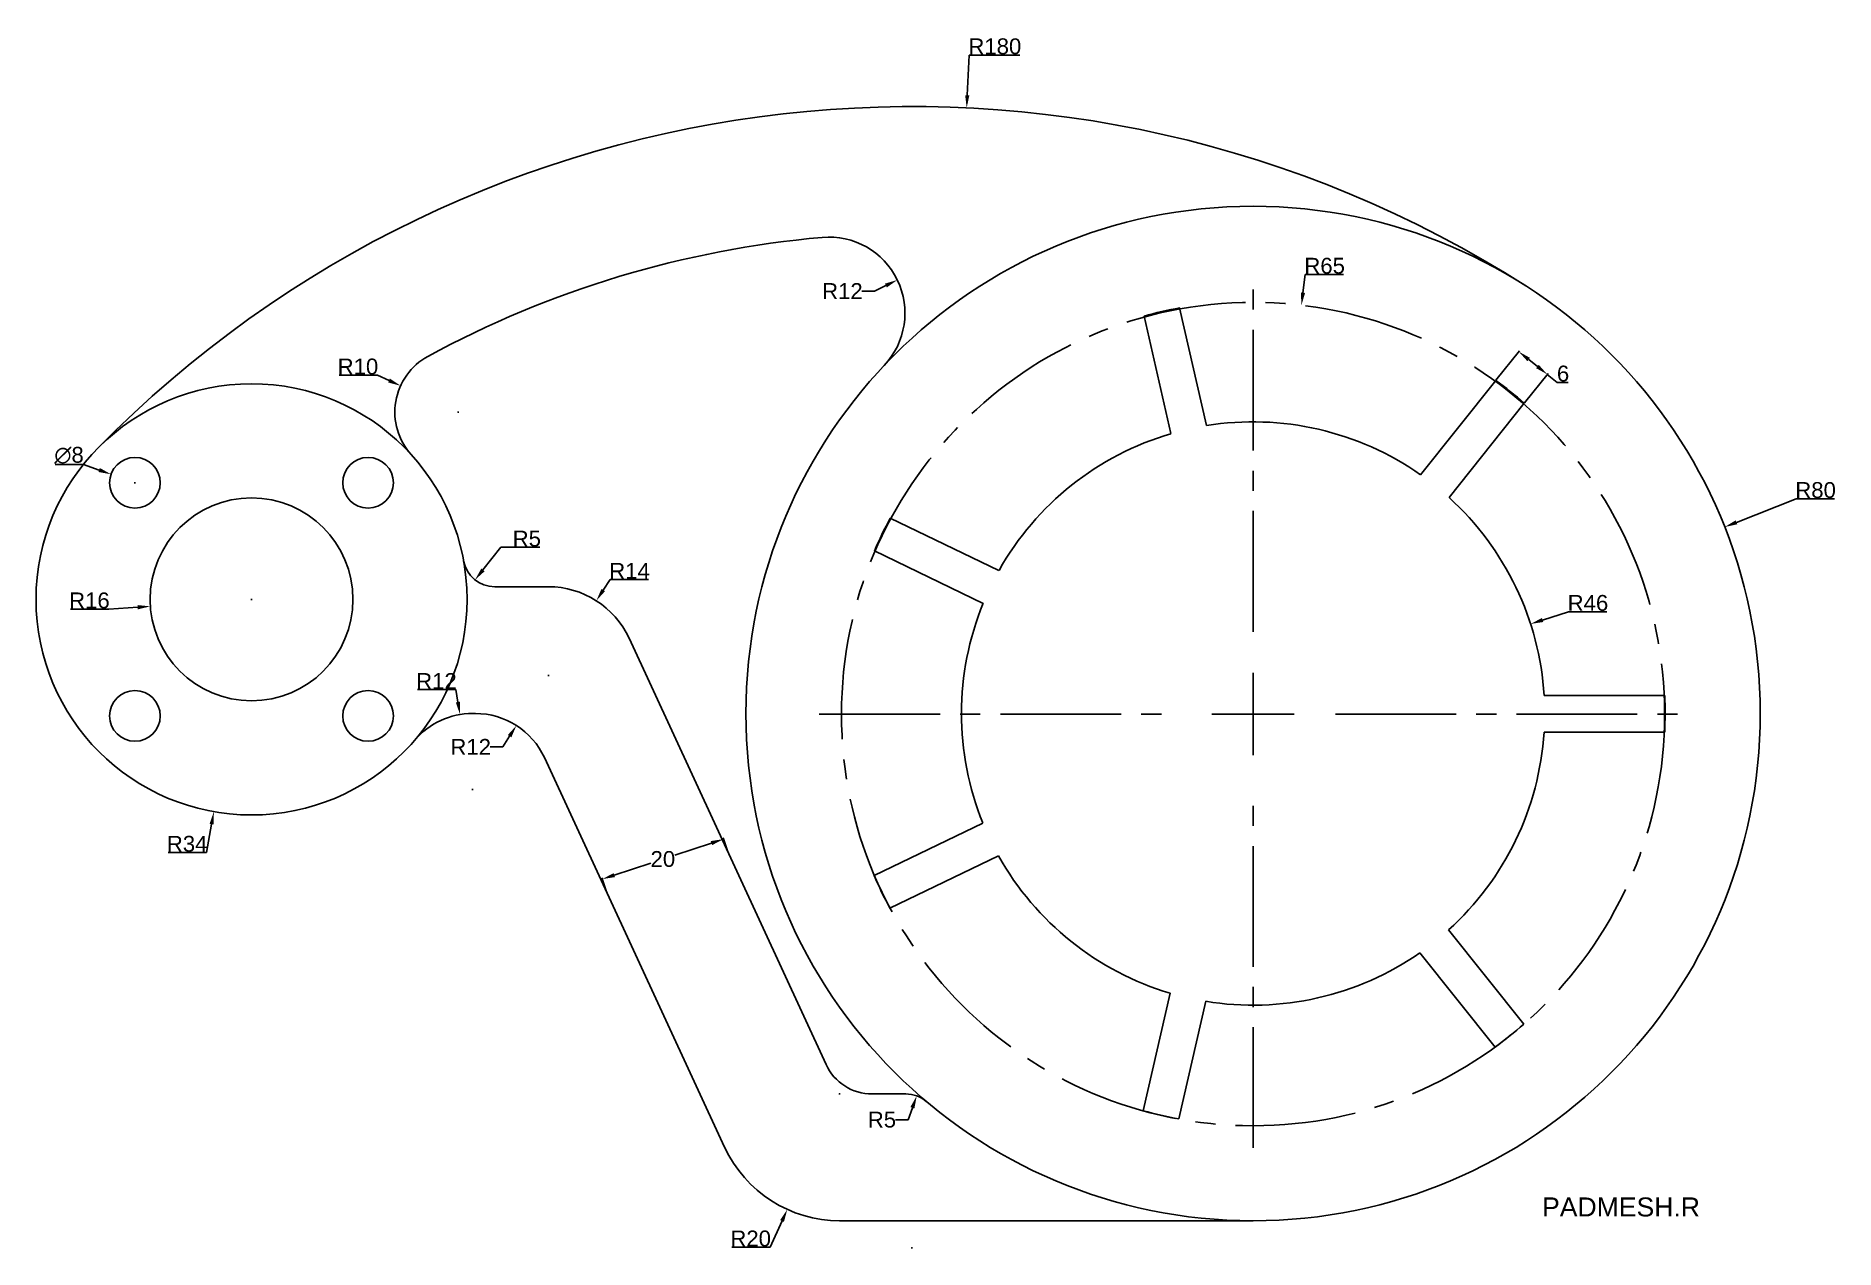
# Model space of a CAD drawing. Header units: millimetres. Extents: x 2411 to 2695, y 1738 to 1929.
import ezdxf

# ---------------------------------------------------------------- set-up
doc = ezdxf.new("R2010")
doc.units = ezdxf.units.MM
doc.linetypes.add('CENTER2', pattern=[28.575, 19.05, -3.175, 3.175, -3.175])
doc.styles.get("Standard").update_dxf_attribs({"font": 'arial.ttf'})
doc.dimstyles.get("Standard").update_dxf_attribs({"dimtxt": 2.5, "dimasz": 2, "dimexe": 0.18, "dimexo": 0.0625, "dimgap": 0.09, "dimtad": 1, "dimtih": 1, "dimtoh": 1, "dimdec": 0, "dimzin": 0, "dimdsep": 46, "dimtxsty": 'Standard', "dimcen": 0.09, "dimadec": 0, "dimazin": 0, "dimtfac": 1, "dimtdec": 0, "dimtofl": 0, "dimtmove": 0, "dimatfit": 3, "dimfxl": 1, "dimtolj": 1, "dimtzin": 0, "dimarcsym": 0})

# ---------------------------------------------------------------- blocks, each defined once
blk = doc.blocks.new('*U4')
for p, q in [((-9.54, 2.88), (9.49, 2.88)), ((-9.55, -2.88), (9.48, -2.88))]:
    blk.add_line(p, q)
blk.add_arc((-55.45, 0.06), 65, 357.4033, 2.4892)
blk = doc.blocks.new('*U5')
at = {"color": 0, "linetype": 'ByBlock', "lineweight": -2, "transparency": 16777216}
for p, rotation in [((3119.15, 1828.34), 102.8571428571428), ((3166.05, 1817.58), 51.42857142857143), ((3081.49, 1798.37), 154.2857142857142), ((3081.44, 1750.25), 205.7142857142856), ((3165.95, 1730.87), 308.5714285714285), ((3119.03, 1720.21), 257.1428571428571)]:
    blk.add_blockref('*U4', p, dxfattribs=dict(at, rotation=rotation))
blk.add_blockref('*U4', (3186.88, 1774.2), dxfattribs=at)
blk = doc.blocks.new('*D11')
at = {"color": 0, "lineweight": -2, "transparency": 16777216}
for p, q in [((2549.05, 1758.06), (2549.73, 1759.94)), ((2547.05, 1758.06), (2549.05, 1758.06))]:
    blk.add_line(p, q, dxfattribs=at)
at = {"color": 0, "transparency": 16777216}
blk.add_solid([(2549.42, 1760.05), (2550.05, 1759.82), (2550.42, 1761.82)], dxfattribs=at)
at = {"layer": 'Defpoints', "color": 0, "transparency": 16777216}
for p in [(2550.42, 1761.82), (2548.7, 1757.12)]:
    blk.add_point(p, dxfattribs=at)
at = {"color": 0, "transparency": 16777216, "insert": (2544.93, 1758.06), "char_height": 2.5, "attachment_point": 5}
blk.add_mtext('\\A1;R5', dxfattribs=at)
blk = doc.blocks.new('*D12')
at = {"color": 0, "lineweight": -2, "transparency": 16777216}
for p, q in [((2538.17, 1762.12), (2538.35, 1762.12)), ((2538.26, 1762.03), (2538.26, 1762.21)), ((2527.29, 1737.94), (2529.17, 1742.09)), ((2521.23, 1737.94), (2527.29, 1737.94))]:
    blk.add_line(p, q, dxfattribs=at)
at = {"color": 0, "transparency": 16777216}
blk.add_solid([(2528.87, 1742.22), (2529.47, 1741.95), (2530, 1743.91)], dxfattribs=at)
at = {"layer": 'Defpoints', "color": 0, "transparency": 16777216}
for p in [(2538.26, 1762.12), (2530, 1743.91)]:
    blk.add_point(p, dxfattribs=at)
at = {"color": 0, "transparency": 16777216, "insert": (2524.22, 1739.31), "char_height": 2.5, "attachment_point": 5}
blk.add_mtext('\\A1;R20', dxfattribs=at)
blk = doc.blocks.new('*D13')
at = {"color": 0, "lineweight": -2, "transparency": 16777216}
for p, q in [((2483.11, 1816.86), (2485.11, 1816.86)), ((2485.11, 1816.86), (2486.19, 1818.55))]:
    blk.add_line(p, q, dxfattribs=at)
at = {"color": 0, "transparency": 16777216}
blk.add_solid([(2485.91, 1818.73), (2486.47, 1818.37), (2487.27, 1820.23)], dxfattribs=at)
at = {"layer": 'Defpoints', "color": 0, "transparency": 16777216}
for p in [(2487.27, 1820.23), (2480.8, 1810.12)]:
    blk.add_point(p, dxfattribs=at)
at = {"color": 0, "transparency": 16777216, "insert": (2480.05, 1816.86), "char_height": 2.5, "attachment_point": 5}
blk.add_mtext('\\A1;R12', dxfattribs=at)
blk = doc.blocks.new('*D15')
at = {"color": 0, "lineweight": -2, "transparency": 16777216}
for p, q in [((2471.67, 1825.9), (2477.71, 1825.9)), ((2477.71, 1825.9), (2478.04, 1823.93)), ((2480.26, 1810.12), (2480.44, 1810.12)), ((2480.35, 1810.03), (2480.35, 1810.21))]:
    blk.add_line(p, q, dxfattribs=at)
at = {"color": 0, "transparency": 16777216}
blk.add_solid([(2478.37, 1823.98), (2477.71, 1823.87), (2478.37, 1821.96)], dxfattribs=at)
at = {"layer": 'Defpoints', "color": 0, "transparency": 16777216}
for p in [(2478.37, 1821.96), (2480.35, 1810.12)]:
    blk.add_point(p, dxfattribs=at)
at = {"color": 0, "transparency": 16777216, "insert": (2474.65, 1827.25), "char_height": 2.5, "attachment_point": 5}
blk.add_mtext('\\A1;R12', dxfattribs=at)
blk = doc.blocks.new('*D16')
at = {"color": 0, "lineweight": -2, "transparency": 16777216}
for p, q in [((2502.04, 1843.27), (2500.96, 1841.59)), ((2508.1, 1843.27), (2502.04, 1843.27)), ((2492.23, 1828.12), (2492.41, 1828.12)), ((2492.32, 1828.03), (2492.32, 1828.21))]:
    blk.add_line(p, q, dxfattribs=at)
at = {"color": 0, "transparency": 16777216}
blk.add_solid([(2500.68, 1841.77), (2501.24, 1841.41), (2499.88, 1839.91)], dxfattribs=at)
at = {"layer": 'Defpoints', "color": 0, "transparency": 16777216}
for p in [(2499.88, 1839.91), (2492.32, 1828.12)]:
    blk.add_point(p, dxfattribs=at)
at = {"color": 0, "transparency": 16777216, "insert": (2505.11, 1844.62), "char_height": 2.5, "attachment_point": 5}
blk.add_mtext('\\A1;R14', dxfattribs=at)
blk = doc.blocks.new('*D17')
at = {"color": 0, "lineweight": -2, "transparency": 16777216}
for p, q in [((2484.8, 1848.33), (2481.98, 1844.77)), ((2490.94, 1848.33), (2484.8, 1848.33))]:
    blk.add_line(p, q, dxfattribs=at)
at = {"color": 0, "transparency": 16777216}
blk.add_solid([(2481.72, 1844.97), (2482.25, 1844.56), (2480.74, 1843.2)], dxfattribs=at)
at = {"layer": 'Defpoints', "color": 0, "transparency": 16777216}
for p in [(2483.84, 1847.12), (2480.74, 1843.2)]:
    blk.add_point(p, dxfattribs=at)
at = {"color": 0, "transparency": 16777216, "insert": (2488.91, 1849.69), "char_height": 2.5, "attachment_point": 5}
blk.add_mtext('\\A1;R5', dxfattribs=at)
blk = doc.blocks.new('*D18')
at = {"color": 0, "lineweight": -2, "transparency": 16777216}
for p, q in [((2541.76, 1888.75), (2543.76, 1888.75)), ((2543.76, 1888.75), (2545.56, 1889.62))]:
    blk.add_line(p, q, dxfattribs=at)
at = {"color": 0, "transparency": 16777216}
blk.add_solid([(2545.41, 1889.92), (2545.7, 1889.32), (2547.36, 1890.49)], dxfattribs=at)
at = {"layer": 'Defpoints', "color": 0, "transparency": 16777216}
for p in [(2547.36, 1890.49), (2536.56, 1885.26)]:
    blk.add_point(p, dxfattribs=at)
at = {"color": 0, "transparency": 16777216, "insert": (2538.69, 1888.75), "char_height": 2.5, "attachment_point": 5}
blk.add_mtext('\\A1;R12', dxfattribs=at)
blk = doc.blocks.new('*D19')
at = {"color": 0, "lineweight": -2, "transparency": 16777216}
for p, q in [((2459.29, 1875.46), (2465.34, 1875.46)), ((2465.34, 1875.46), (2467.17, 1874.64)), ((2478, 1869.66), (2478.18, 1869.66)), ((2478.09, 1869.57), (2478.09, 1869.75))]:
    blk.add_line(p, q, dxfattribs=at)
at = {"color": 0, "transparency": 16777216}
blk.add_solid([(2467.3, 1874.94), (2467.03, 1874.33), (2468.99, 1873.81)], dxfattribs=at)
at = {"layer": 'Defpoints', "color": 0, "transparency": 16777216}
for p in [(2468.99, 1873.81), (2478.09, 1869.66)]:
    blk.add_point(p, dxfattribs=at)
at = {"color": 0, "transparency": 16777216, "insert": (2462.27, 1876.83), "char_height": 2.5, "attachment_point": 5}
blk.add_mtext('\\A1;R10', dxfattribs=at)
blk = doc.blocks.new('*D21')
at = {"color": 0, "lineweight": -2, "transparency": 16777216}
for p, q in [((2520.55, 1800.44), (2519.88, 1802.49)), ((2518.04, 1801.69), (2512.27, 1799.79)), ((2502.71, 1796.63), (2508.48, 1798.53)), ((2501.43, 1794.13), (2500.75, 1796.18))]:
    blk.add_line(p, q, dxfattribs=at)
at = {"color": 0, "transparency": 16777216}
for points in [[(2517.93, 1802), (2518.14, 1801.37), (2519.94, 1802.31)], [(2502.61, 1796.95), (2502.81, 1796.32), (2500.81, 1796.01)]]:
    blk.add_solid(points, dxfattribs=at)
at = {"layer": 'Defpoints', "color": 0, "transparency": 16777216}
for p in [(2519.94, 1802.31), (2520.57, 1800.38), (2501.45, 1794.07)]:
    blk.add_point(p, dxfattribs=at)
at = {"color": 0, "transparency": 16777216, "insert": (2510.37, 1799.16), "char_height": 2.5, "attachment_point": 5}
blk.add_mtext('\\A1;20', dxfattribs=at)
blk = doc.blocks.new('*D24')
at = {"color": 0, "lineweight": -2, "transparency": 16777216}
for p, q in [((2414.51, 1861.41), (2418.96, 1861.41)), ((2418.96, 1861.41), (2421.44, 1860.52)), ((2427, 1858.51), (2427.18, 1858.51)), ((2427.09, 1858.42), (2427.09, 1858.6))]:
    blk.add_line(p, q, dxfattribs=at)
at = {"color": 0, "transparency": 16777216}
blk.add_solid([(2421.55, 1860.84), (2421.33, 1860.21), (2423.32, 1859.85)], dxfattribs=at)
at = {"layer": 'Defpoints', "color": 0, "transparency": 16777216}
for p in [(2423.32, 1859.85), (2430.86, 1857.16)]:
    blk.add_point(p, dxfattribs=at)
at = {"color": 0, "transparency": 16777216, "insert": (2416.69, 1862.84), "char_height": 2.5, "attachment_point": 5}
blk.add_mtext('\\A1;∅8', dxfattribs=at)
blk = doc.blocks.new('*D25')
at = {"color": 0, "lineweight": -2, "transparency": 16777216}
for p, q in [((2641.8, 1874.7), (2645.51, 1879.34)), ((2646.96, 1877.95), (2648.34, 1876.85)), ((2646.3, 1871.1), (2650.01, 1875.74)), ((2649.9, 1875.6), (2651.46, 1874.35)), ((2651.46, 1874.35), (2653.2, 1874.35))]:
    blk.add_line(p, q, dxfattribs=at)
at = {"color": 0, "transparency": 16777216}
for points in [[(2647.16, 1878.21), (2646.75, 1877.69), (2645.39, 1879.2)], [(2648.54, 1877.11), (2648.13, 1876.59), (2649.9, 1875.6)]]:
    blk.add_solid(points, dxfattribs=at)
at = {"layer": 'Defpoints', "color": 0, "transparency": 16777216}
for p in [(2641.76, 1874.65), (2649.9, 1875.6), (2646.26, 1871.05)]:
    blk.add_point(p, dxfattribs=at)
at = {"color": 0, "transparency": 16777216, "insert": (2652.38, 1875.72), "char_height": 2.5, "attachment_point": 5}
blk.add_mtext('\\A1;6', dxfattribs=at)
blk = doc.blocks.new('*D27')
at = {"color": 0, "lineweight": -2, "transparency": 16777216}
for p, q in [((2689.15, 1855.99), (2679.73, 1852.27)), ((2695.2, 1855.99), (2689.15, 1855.99)), ((2603.39, 1822.12), (2603.57, 1822.12)), ((2603.48, 1822.03), (2603.48, 1822.21))]:
    blk.add_line(p, q, dxfattribs=at)
at = {"color": 0, "transparency": 16777216}
blk.add_solid([(2679.61, 1852.58), (2679.86, 1851.96), (2677.87, 1851.53)], dxfattribs=at)
at = {"layer": 'Defpoints', "color": 0, "transparency": 16777216}
for p in [(2677.87, 1851.53), (2603.48, 1822.12)]:
    blk.add_point(p, dxfattribs=at)
at = {"color": 0, "transparency": 16777216, "insert": (2692.22, 1857.35), "char_height": 2.5, "attachment_point": 5}
blk.add_mtext('\\A1;R80', dxfattribs=at)
blk = doc.blocks.new('*D28')
at = {"color": 0, "lineweight": -2, "transparency": 16777216}
for p, q in [((2653.23, 1838.18), (2649.15, 1836.86)), ((2659.3, 1838.18), (2653.23, 1838.18)), ((2603.39, 1822.12), (2603.57, 1822.12)), ((2603.48, 1822.03), (2603.48, 1822.21))]:
    blk.add_line(p, q, dxfattribs=at)
at = {"color": 0, "transparency": 16777216}
blk.add_solid([(2649.05, 1837.18), (2649.26, 1836.55), (2647.25, 1836.25)], dxfattribs=at)
at = {"layer": 'Defpoints', "color": 0, "transparency": 16777216}
for p in [(2647.25, 1836.25), (2603.48, 1822.12)]:
    blk.add_point(p, dxfattribs=at)
at = {"color": 0, "transparency": 16777216, "insert": (2656.31, 1839.55), "char_height": 2.5, "attachment_point": 5}
blk.add_mtext('\\A1;R46', dxfattribs=at)
blk = doc.blocks.new('*D29')
at = {"color": 0, "lineweight": -2, "transparency": 16777216}
for p, q in [((2445.39, 1840.12), (2445.57, 1840.12)), ((2445.48, 1840.03), (2445.48, 1840.21)), ((2416.91, 1838.57), (2422.98, 1838.57)), ((2422.98, 1838.57), (2427.52, 1838.88))]:
    blk.add_line(p, q, dxfattribs=at)
at = {"color": 0, "transparency": 16777216}
blk.add_solid([(2427.49, 1839.22), (2427.54, 1838.55), (2429.51, 1839.02)], dxfattribs=at)
at = {"layer": 'Defpoints', "color": 0, "transparency": 16777216}
for p in [(2445.48, 1840.12), (2429.51, 1839.02)]:
    blk.add_point(p, dxfattribs=at)
at = {"color": 0, "transparency": 16777216, "insert": (2419.9, 1839.94), "char_height": 2.5, "attachment_point": 5}
blk.add_mtext('\\A1;R16', dxfattribs=at)
blk = doc.blocks.new('*U30')
at = {"color": 0, "linetype": 'CENTER2', "transparency": 16777216}
for p, q in [((0, 12.99), (0, 68.43)), ((-68.43, 0), (-12.99, 0)), ((12.99, 0), (68.43, 0)), ((0, -68.43), (0, -12.99))]:
    blk.add_line(p, q, dxfattribs=at)
at = {"color": 0, "linetype": 'Continuous', "transparency": 16777216}
for p, q in [((0, -6.49), (0, 6.49)), ((-6.49, 0), (6.49, 0))]:
    blk.add_line(p, q, dxfattribs=at)
blk = doc.blocks.new('*D31')
at = {"color": 0, "lineweight": -2, "transparency": 16777216}
for p, q in [((2611.69, 1891.35), (2611.35, 1888.49)), ((2617.77, 1891.35), (2611.69, 1891.35)), ((2603.48, 1821.94), (2603.48, 1822.12)), ((2603.39, 1822.03), (2603.57, 1822.03))]:
    blk.add_line(p, q, dxfattribs=at)
at = {"color": 0, "transparency": 16777216}
blk.add_solid([(2611.02, 1888.53), (2611.68, 1888.45), (2611.11, 1886.51)], dxfattribs=at)
at = {"layer": 'Defpoints', "color": 0, "transparency": 16777216}
for p in [(2611.11, 1886.51), (2603.48, 1822.03)]:
    blk.add_point(p, dxfattribs=at)
at = {"color": 0, "transparency": 16777216, "insert": (2614.77, 1892.72), "char_height": 2.5, "attachment_point": 5}
blk.add_mtext('\\A1;R65', dxfattribs=at)
blk = doc.blocks.new('*D32')
at = {"color": 0, "lineweight": -2, "transparency": 16777216}
for p, q in [((2445.39, 1840.12), (2445.57, 1840.12)), ((2445.48, 1840.03), (2445.48, 1840.21)), ((2438.39, 1800.19), (2439.19, 1804.67)), ((2432.34, 1800.19), (2438.39, 1800.19))]:
    blk.add_line(p, q, dxfattribs=at)
at = {"color": 0, "transparency": 16777216}
blk.add_solid([(2438.86, 1804.73), (2439.51, 1804.62), (2439.54, 1806.64)], dxfattribs=at)
at = {"layer": 'Defpoints', "color": 0, "transparency": 16777216}
for p in [(2445.48, 1840.12), (2439.54, 1806.64)]:
    blk.add_point(p, dxfattribs=at)
at = {"color": 0, "transparency": 16777216, "insert": (2435.32, 1801.56), "char_height": 2.5, "attachment_point": 5}
blk.add_mtext('\\A1;R34', dxfattribs=at)
blk = doc.blocks.new('*D33')
at = {"color": 0, "lineweight": -2, "transparency": 16777216}
for p, q in [((2558.7, 1925.97), (2558.39, 1919.63)), ((2566.69, 1925.97), (2558.7, 1925.97)), ((2549.57, 1737.84), (2549.75, 1737.84)), ((2549.66, 1737.75), (2549.66, 1737.93))]:
    blk.add_line(p, q, dxfattribs=at)
at = {"color": 0, "transparency": 16777216}
blk.add_solid([(2558.06, 1919.64), (2558.72, 1919.61), (2558.3, 1917.63)], dxfattribs=at)
at = {"layer": 'Defpoints', "color": 0, "transparency": 16777216}
for p in [(2558.3, 1917.63), (2549.66, 1737.84)]:
    blk.add_point(p, dxfattribs=at)
at = {"color": 0, "transparency": 16777216, "insert": (2562.74, 1927.33), "char_height": 2.5, "attachment_point": 5}
blk.add_mtext('\\A1;R180', dxfattribs=at)

msp = doc.modelspace()

# ---------------------------------------------------------------- linework, layer by layer
for p, q in [((2488.48, 1842.12), (2483.84, 1842.12)), ((2492.32, 1842.12), (2488.48, 1842.12)), ((2505.03, 1834), (2536.11, 1766.76)), ((2480.8, 1822.12), (2480.35, 1822.12)), ((2491.7, 1815.16), (2520.11, 1753.73)), ((2548.7, 1762.12), (2543.37, 1762.12)), ((2603.48, 1742.12), (2538.26, 1742.12))]:
    msp.add_line(p, q)
for centre, radius in [((2603.48, 1822.12), 80), ((2445.48, 1840.12), 34), ((2427.09, 1858.51), 4), ((2463.86, 1858.51), 4), ((2445.48, 1840.12), 16), ((2427.09, 1821.74), 4), ((2463.86, 1821.74), 4)]:
    msp.add_circle(centre, radius)
at = {"linetype": 'CENTER2'}
msp.add_circle((2603.48, 1822.03), 64.93, dxfattribs=at)
for centre, radius, start, end in [((2549.66, 1737.84), 180, 57.4408, 135.5271), ((2549.66, 1737.84), 160, 95.0781, 118.4996), ((2536.56, 1885.26), 12, 316.6655, 95.0781), ((2478.09, 1869.66), 10, 118.4996, 222.1716), ((2603.48, 1822.12), 46, 54.947, 99.1867), ((2603.48, 1822.12), 46, 106.3755, 150.6153), ((2603.48, 1822.12), 46, 3.5184, 47.7581), ((2483.84, 1847.12), 5, 190.3399, 270), ((2492.32, 1828.12), 14, 24.8107, 90), ((2603.48, 1822.12), 46, 157.8041, 202.0438), ((2480.35, 1810.12), 12, 90, 139.2943), ((2480.8, 1810.12), 12, 24.8205, 90), ((2603.48, 1822.12), 46, 312.0898, 356.3296), ((2603.48, 1822.12), 46, 209.2327, 253.4724), ((2603.48, 1822.12), 46, 260.6612, 304.901), ((2543.37, 1770.12), 8, 204.8205, 270), ((2548.7, 1757.12), 5, 49.8808, 90), ((2538.26, 1762.12), 20, 204.8205, 270)]:
    msp.add_arc(centre, radius, start, end)

# ---------------------------------------------------------------- block references
msp.add_blockref('*U30', (2603.48, 1822.03), dxfattribs=at)
msp.add_blockref('*U5', (-527.95, 47.86))

# ---------------------------------------------------------------- texts
msp.add_text('PADMESH.R', height=3).set_placement((2649.07, 1742.8))

# ---------------------------------------------------------------- dimensions: what is measured, and where the dimension line sits
for center, mpoint, picture, middle in [((2549.66, 1737.84), (2558.3, 1917.63), '*D33', (2562.74, 1925.97)), ((2603.48, 1822.03), (2611.11, 1886.51), '*D31', (2614.77, 1891.35)), ((2536.56, 1885.26), (2547.36, 1890.49), '*D18', (2538.69, 1888.75)), ((2603.48, 1822.12), (2677.87, 1851.53), '*D27', (2692.22, 1855.99)), ((2483.84, 1847.12), (2480.74, 1843.2), '*D17', (2488.91, 1848.33)), ((2603.48, 1822.12), (2647.25, 1836.25), '*D28', (2656.31, 1838.18)), ((2480.8, 1810.12), (2487.27, 1820.23), '*D13', (2480.05, 1816.86)), ((2548.7, 1757.12), (2550.42, 1761.82), '*D11', (2544.93, 1758.06))]:
    dim = msp.add_radius_dim(center=center, mpoint=mpoint, dimstyle='Standard')
    dim.commit()
    dim.dimension.update_dxf_attribs({"geometry": picture, "text_midpoint": middle, "dimtype": 164})
for p1, p2, distance, picture, middle in [((2641.76, 1874.65), (2646.26, 1871.05), 5.82, '*D25', (2652.38, 1875.72)), ((2501.45, 1794.07), (2520.57, 1800.38), 2.04, '*D21', (2510.37, 1799.16))]:
    dim = msp.add_aligned_dim(p1=p1, p2=p2, distance=distance, dimstyle='Standard')
    dim.commit()
    dim.dimension.update_dxf_attribs({"geometry": picture, "text_midpoint": middle})
for center, mpoint, picture, middle in [((2478.09, 1869.66), (2468.99, 1873.81), '*D19', (2462.27, 1876.83)), ((2492.32, 1828.12), (2499.88, 1839.91), '*D16', (2505.11, 1844.62)), ((2445.48, 1840.12), (2429.51, 1839.02), '*D29', (2419.9, 1839.94)), ((2445.48, 1840.12), (2439.54, 1806.64), '*D32', (2435.32, 1801.56)), ((2480.35, 1810.12), (2478.37, 1821.96), '*D15', (2474.65, 1827.25)), ((2538.26, 1762.12), (2530, 1743.91), '*D12', (2524.22, 1739.31))]:
    dim = msp.add_radius_dim(center=center, mpoint=mpoint, dimstyle='Standard')
    dim.commit()
    dim.dimension.update_dxf_attribs({"geometry": picture, "text_midpoint": middle})
dim = msp.add_diameter_dim_2p(p1=(2430.86, 1857.16), p2=(2423.32, 1859.85), dimstyle='Standard')
dim.commit()
dim.dimension.update_dxf_attribs({"geometry": '*D24', "text_midpoint": (2416.69, 1861.41), "dimtype": 163})

doc.saveas('drawing.dxf')
